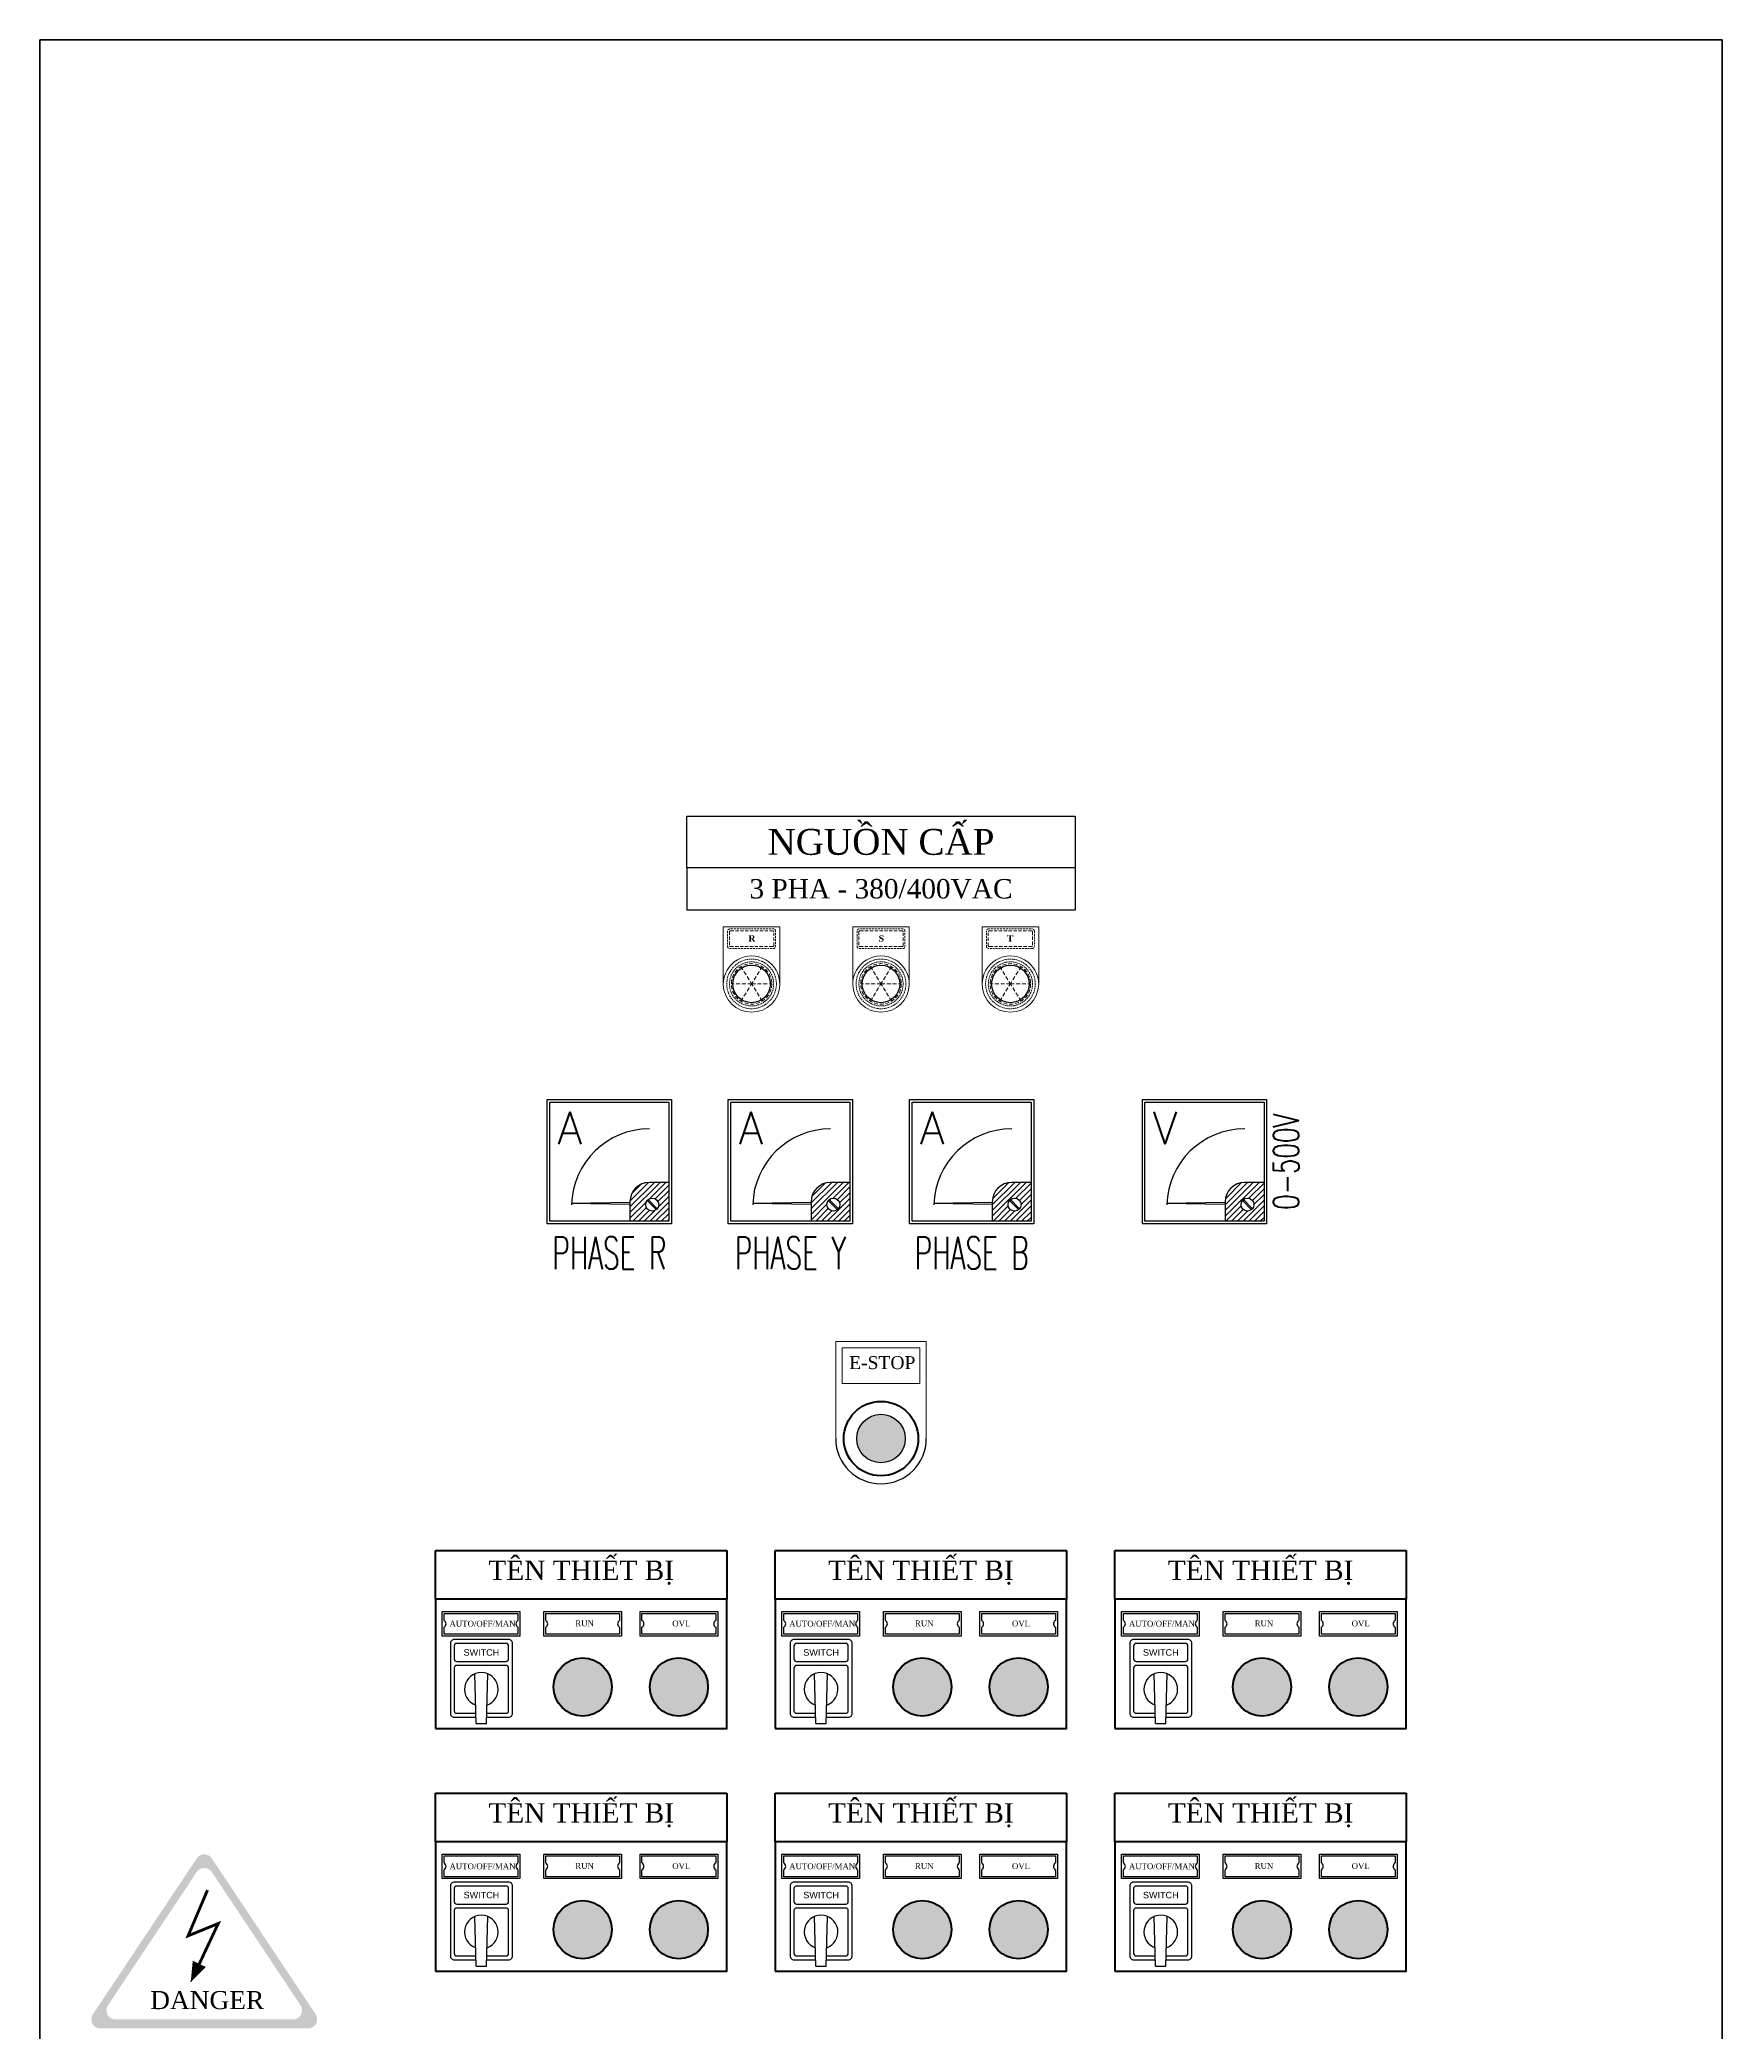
# Model space of a CAD drawing. Header units: millimetres. Extents: x 0 to 19090, y 0 to 12100.
# Drawn here: x 17814 to 18464, y 10955 to 11725 of the extents above; entities that cross this region are included whole.
import ezdxf
from ezdxf.enums import TextEntityAlignment as Align

# ---------------------------------------------------------------- set-up
doc = ezdxf.new("R2010")
doc.units = ezdxf.units.MM
doc.header["$MEASUREMENT"] = 0
for name, pattern in [('DASHED', [0.75, 0.5, -0.25]), ('DASHED2', [0.375, 0.25, -0.125]), ('HIDDEN', [0.375, 0.25, -0.125])]:
    doc.linetypes.add(name, pattern=pattern)
for name, color, linetype in [('12', 3, 'Continuous'), ('accessory', 9, 'Continuous'), ('BHT Line', 7, 'Continuous'), ('BHT Text', 2, 'Continuous'), ('BO', 3, 'Continuous'), ('CHANGE', 4, 'Continuous'), ('TBD', 2, 'Continuous'), ('text', 2, 'Continuous'), ('wire', 3, 'Continuous')]:
    doc.layers.add(name, color=color, linetype=linetype)
for name, color, linetype, lineweight in [('KICH THUOC', 6, 'Continuous', 13), ('NETCHINH', 7, 'Continuous', 30), ('NetDam', 7, 'Continuous', 35), ('Thin - Continuous', 3, 'DASHED2', 5)]:
    doc.layers.add(name, color=color, linetype=linetype, lineweight=lineweight)
doc.styles.add('SIMPLEX', font='SIMPLEX.shx', dxfattribs={"width": 0.7})
doc.styles.get("Standard").update_dxf_attribs({"font": 'arial.ttf'})
doc.styles.add('style1', font='times.ttf', dxfattribs={"height": 50})
doc.styles.add('Title', font='')
doc.styles.get('Title').set_extended_font_data('VNI-Helve')

# ---------------------------------------------------------------- blocks, each defined once
blk = doc.blocks.new('A$C7A565C56')
at = {"layer": 'CHANGE'}
h = blk.add_hatch(dxfattribs=at)
h.set_pattern_fill('ANSI31', color=256, scale=25, style=0)
h.set_pattern_definition([(45, (-4454.082, -2376.7422), (-2.2097087, 2.2097087), [])])
h.paths.add_polyline_path([(46, 32), (31, 32, 0.414214), (16, 17), (16, 2), (46, 2)])
h.paths.add_polyline_path([(38.2, 14.8, -1), (28.2, 14.8, -1)], flags=16)
for p, q in [((46, 32), (31, 32)), ((16, 16.5), (-29.1, 15.7)), ((16, 15), (-29.1, 15.7)), ((16, 17), (16, 2)), ((29.3, 18), (36.4, 10.9)), ((30, 18.7), (37.1, 11.6))]:
    blk.add_line(p, q, dxfattribs=at)
for points in [[(-48, 96), (48, 96), (48, 0), (-48, 0)], [(-46, 94), (46, 94), (46, 2), (-46, 2)]]:
    blk.add_lwpolyline(points, close=True, dxfattribs=at)
blk.add_circle((33.2, 14.8), 5, dxfattribs=at)
for centre, radius, start, end in [((30.8, 13.4), 59.9, 89.7689, 178.7099), ((31, 17), 15, 90, 180)]:
    blk.add_arc(centre, radius, start, end, dxfattribs=at)
at = {"layer": 'text', "style": 'SIMPLEX'}
blk.add_text('A', height=25, dxfattribs=at).set_placement((-40.2, 61.6))
blk = doc.blocks.new('Meter A-96')
blk.add_blockref('A$C7A565C56', (48, 0))
blk = doc.blocks.new('A$C0DD7342E')
at = {"layer": 'CHANGE'}
h = blk.add_hatch(dxfattribs=at)
h.set_pattern_fill('ANSI31', color=256, scale=25, style=0)
h.set_pattern_definition([(45, (-4454.082, -2472.7422), (-2.2097087, 2.2097087), [])])
h.paths.add_polyline_path([(46, -64), (31, -64, 0.414214), (16, -79), (16, -94), (46, -94)])
h.paths.add_polyline_path([(38.2, -81.2, -1), (28.2, -81.2, -1)], flags=16)
for p, q in [((46, -64), (31, -64)), ((16, -79.5), (-29.1, -80.3)), ((16, -81), (-29.1, -80.3)), ((16, -79), (16, -94)), ((29.3, -78), (36.4, -85.1)), ((30, -77.3), (37.1, -84.4))]:
    blk.add_line(p, q, dxfattribs=at)
for points in [[(-48, 0), (48, 0), (48, -96), (-48, -96)], [(-46, -2), (46, -2), (46, -94), (-46, -94)]]:
    blk.add_lwpolyline(points, close=True, dxfattribs=at)
blk.add_circle((33.2, -81.2), 5, dxfattribs=at)
for centre, radius, start, end in [((30.8, -82.6), 59.9, 89.7689, 178.7099), ((31, -79), 15, 90, 180)]:
    blk.add_arc(centre, radius, start, end, dxfattribs=at)
at = {"layer": 'text', "linetype": 'ByBlock', "style": 'SIMPLEX'}
blk.add_text('V', height=25, dxfattribs=at).set_placement((-40.2, -34.4))
blk = doc.blocks.new('SWITCH1')
at = {"layer": 'CHANGE'}
for p, q in [((-4, -26.5), (-5, 12)), ((4, -26.5), (5, 12)), ((-4, -26.5), (4, -26.5))]:
    blk.add_line(p, q, dxfattribs=at)
for points in [[(4.1, -21.5), (21, -21.5, 0.414214), (24, -18.5), (24, 35.5, 0.414214), (21, 38.5), (-21, 38.5, 0.414214), (-24, 35.5), (-24, -18.5, 0.414214), (-21, -21.5), (-4.1, -21.5)], [(4.2, -18.5), (19, -18.5, 0.414214), (21, -16.5), (21, 16.5, 0.414214), (19, 18.5), (-19, 18.5, 0.414214), (-21, 16.5), (-21, -16.5, 0.414214), (-19, -18.5), (-4.2, -18.5)]]:
    blk.add_lwpolyline(points, format="xyb", dxfattribs=at)
blk.add_lwpolyline([(-21, 23.5, 0.414214), (-19, 21.5), (19, 21.5, 0.414214), (21, 23.5), (21, 33.5, 0.414214), (19, 35.5), (-19, 35.5, 0.414214), (-21, 33.5)], format="xyb", close=True, dxfattribs=at)
blk.add_arc((0, 0), 13, 289.5999, 250.4001, dxfattribs=at)
at = {"layer": 'text', "style": 'Title'}
blk.add_text('SWITCH', height=5, dxfattribs=at).set_placement((0, 28.5), align=Align.MIDDLE_CENTER)

msp = doc.modelspace()

# ---------------------------------------------------------------- hatches: boundary and pattern name
h = msp.add_hatch(color=1)
h.dxf.hatch_style = 1
h.paths.add_polyline_path([(18148.54, 11184.37, 1), (18129.79, 11184.37, 1)])
at = {"lineweight": 200}
h = msp.add_hatch(color=2, dxfattribs=at)
h.dxf.hatch_style = 1
h.paths.add_polyline_path([(18072.31, 11088.38, 1), (18049.81, 11088.38, 1)])
h.paths.add_polyline_path([(18020.42, 11110.54), (18028.56, 11110.54), (18028.56, 11115.35), (18020.42, 11115.35)], flags=9)
h = msp.add_hatch(color=2, dxfattribs=at)
h.dxf.hatch_style = 1
h.paths.add_polyline_path([(18203.56, 11088.38, 1), (18181.06, 11088.38, 1)])
h.paths.add_polyline_path([(18151.67, 11110.54), (18159.81, 11110.54), (18159.81, 11115.35), (18151.67, 11115.35)], flags=9)
h = msp.add_hatch(color=2, dxfattribs=at)
h.dxf.hatch_style = 1
h.paths.add_polyline_path([(18334.81, 11088.38, 1), (18312.31, 11088.38, 1)])
h.paths.add_polyline_path([(18282.92, 11110.54), (18291.06, 11110.54), (18291.06, 11115.35), (18282.92, 11115.35)], flags=9)
h = msp.add_hatch(color=3, dxfattribs=at)
h.dxf.hatch_style = 1
h.paths.add_polyline_path([(18012.63, 11088.38, 1), (18035.13, 11088.38, 1)])
h = msp.add_hatch(color=3, dxfattribs=at)
h.dxf.hatch_style = 1
h.paths.add_polyline_path([(18143.88, 11088.38, 1), (18166.38, 11088.38, 1)])
h = msp.add_hatch(color=3, dxfattribs=at)
h.dxf.hatch_style = 1
h.paths.add_polyline_path([(18275.13, 11088.38, 1), (18297.63, 11088.38, 1)])
h = msp.add_hatch(color=2, dxfattribs=at)
h.dxf.hatch_style = 1
h.paths.add_polyline_path([(18072.31, 10994.63, 1), (18049.81, 10994.63, 1)])
h.paths.add_polyline_path([(18020.42, 11016.79), (18028.56, 11016.79), (18028.56, 11021.6), (18020.42, 11021.6)], flags=9)
h = msp.add_hatch(color=2, dxfattribs=at)
h.dxf.hatch_style = 1
h.paths.add_polyline_path([(18203.56, 10994.63, 1), (18181.06, 10994.63, 1)])
h.paths.add_polyline_path([(18151.67, 11016.79), (18159.81, 11016.79), (18159.81, 11021.6), (18151.67, 11021.6)], flags=9)
h = msp.add_hatch(color=2, dxfattribs=at)
h.dxf.hatch_style = 1
h.paths.add_polyline_path([(18334.81, 10994.63, 1), (18312.31, 10994.63, 1)])
h.paths.add_polyline_path([(18282.92, 11016.79), (18291.06, 11016.79), (18291.06, 11021.6), (18282.92, 11021.6)], flags=9)
h = msp.add_hatch(color=3, dxfattribs=at)
h.dxf.hatch_style = 1
h.paths.add_polyline_path([(18012.63, 10994.63, 1), (18035.13, 10994.63, 1)])
h = msp.add_hatch(color=3, dxfattribs=at)
h.dxf.hatch_style = 1
h.paths.add_polyline_path([(18143.88, 10994.63, 1), (18166.38, 10994.63, 1)])
h = msp.add_hatch(color=3, dxfattribs=at)
h.dxf.hatch_style = 1
h.paths.add_polyline_path([(18275.13, 10994.63, 1), (18297.63, 10994.63, 1)])
at = {"layer": 'BHT Line', "ltscale": 15}
h = msp.add_hatch(color=2, dxfattribs=at)
h.paths.add_polyline_path([(17920.73, 10961.86, -0.598749), (17917.81, 10956.41), (17837.56, 10956.41, -0.598749), (17834.64, 10961.86), (17874.77, 11022.15, -0.5357), (17880.6, 11022.15)])
h.paths.add_polyline_path([(17880.6, 11016.88, 0.5357), (17874.77, 11016.88), (17840.48, 10965.36, 0.598749), (17843.4, 10959.91), (17911.97, 10959.91, 0.598749), (17914.89, 10965.36)], flags=16)

# ---------------------------------------------------------------- linework, layer by layer
for p, q in [((18064.16, 11404.87), (18064.16, 11388.62)), ((18214.16, 11404.87), (18214.16, 11388.62))]:
    msp.add_line(p, q)
at = {"lineweight": 200}
for p, q in [((17967.07, 11122.32), (17967.07, 11141.07)), ((17967.07, 11141.07), (18079.57, 11141.07)), ((18079.57, 11141.07), (18079.57, 11122.32)), ((18098.32, 11122.32), (18098.32, 11141.07)), ((18098.32, 11141.07), (18210.82, 11141.07)), ((18210.82, 11141.07), (18210.82, 11122.32)), ((18229.57, 11122.32), (18229.57, 11141.07)), ((18229.57, 11141.07), (18342.07, 11141.07)), ((18342.07, 11141.07), (18342.07, 11122.32)), ((17967.07, 11028.57), (17967.07, 11047.32)), ((17967.07, 11047.32), (18079.57, 11047.32)), ((18079.57, 11047.32), (18079.57, 11028.57)), ((18098.32, 11028.57), (18098.32, 11047.32)), ((18098.32, 11047.32), (18210.82, 11047.32)), ((18210.82, 11047.32), (18210.82, 11028.57)), ((18229.57, 11028.57), (18229.57, 11047.32)), ((18229.57, 11047.32), (18342.07, 11047.32)), ((18342.07, 11047.32), (18342.07, 11028.57))]:
    msp.add_line(p, q, dxfattribs=at)
for points in [[(17967.07, 11072.32), (18079.57, 11072.32), (18079.57, 11122.32), (17967.07, 11122.32)], [(18098.32, 11072.32), (18210.82, 11072.32), (18210.82, 11122.32), (18098.32, 11122.32)], [(18229.57, 11072.32), (18342.07, 11072.32), (18342.07, 11122.32), (18229.57, 11122.32)], [(17967.07, 10978.57), (18079.57, 10978.57), (18079.57, 11028.57), (17967.07, 11028.57)], [(18098.32, 10978.57), (18210.82, 10978.57), (18210.82, 11028.57), (18098.32, 11028.57)], [(18229.57, 10978.57), (18342.07, 10978.57), (18342.07, 11028.57), (18229.57, 11028.57)]]:
    msp.add_lwpolyline(points, close=True, dxfattribs=at)
at = {"color": 1, "lineweight": 211}
msp.add_circle((18139.16, 11184.37), 14.38, dxfattribs=at)
at = {"color": 1}
msp.add_circle((18139.16, 11184.37), 9.37, dxfattribs=at)
at = {"lineweight": 200}
for centre in [(18023.88, 11088.38), (18061.06, 11088.38), (18155.13, 11088.38), (18192.31, 11088.38), (18286.38, 11088.38), (18323.56, 11088.38), (18023.88, 10994.63), (18061.06, 10994.63), (18155.13, 10994.63), (18192.31, 10994.63), (18286.38, 10994.63), (18323.56, 10994.63)]:
    msp.add_circle(centre, 11.25, dxfattribs=at)
at = {"color": 0}
msp.add_arc((18139.16, 11184.37), 17.5, 180, 0, dxfattribs=at)
at = {"layer": '12', "color": 1}
msp.add_circle((18089.16, 11360.06), 7.25, dxfattribs=at)
at = {"layer": '12', "color": 2}
msp.add_circle((18139.16, 11360.06), 7.25, dxfattribs=at)
at = {"layer": '12', "color": 3}
msp.add_circle((18189.16, 11360.06), 7.25, dxfattribs=at)
at = {"layer": 'BHT Line', "color": 1, "ltscale": 15}
msp.add_line((17883.1, 10996.97), (17872.47, 10974.39), dxfattribs=at)
at = {"layer": 'BHT Line', "color": 1, "ltscale": 15, "const_width": 1.12}
msp.add_lwpolyline([(17878.94, 11009.9), (17871.44, 10992.21), (17883.1, 10996.97), (17875.77, 10981.38)], dxfattribs=at)
at = {"layer": 'BHT Line', "color": 1, "ltscale": 15}
msp.add_lwpolyline([(17872.47, 10974.39, 0, 5.61, 0), (17872.47, 10974.39, 0, 5.61, 0), (17875.77, 10981.38, 5.61, 5.61, 0)], format="xyseb", dxfattribs=at)
at = {"layer": 'BO', "color": 1, "linetype": 'DASHED', "lineweight": 5, "ltscale": 3}
msp.add_circle((18089.16, 11360.06), 7.83, dxfattribs=at)
at = {"layer": 'BO', "color": 2, "linetype": 'DASHED', "lineweight": 5, "ltscale": 3}
msp.add_circle((18139.16, 11360.06), 7.83, dxfattribs=at)
at = {"layer": 'BO', "color": 3, "linetype": 'DASHED', "lineweight": 5, "ltscale": 3}
msp.add_circle((18189.16, 11360.06), 7.83, dxfattribs=at)
at = {"layer": 'CHANGE', "color": 0, "linetype": 'Continuous'}
for p, q in [((18064.16, 11424.87), (18214.16, 11424.87)), ((18064.16, 11404.87), (18064.16, 11424.87)), ((18214.16, 11424.87), (18214.16, 11404.87)), ((18214.16, 11404.87), (18064.16, 11404.87)), ((18214.16, 11388.62), (18064.16, 11388.62))]:
    msp.add_line(p, q, dxfattribs=at)
at = {"layer": 'KICH THUOC', "color": 0}
msp.add_lwpolyline([(18156.66, 11184.37), (18156.66, 11221.87), (18121.66, 11221.87), (18121.66, 11184.37)], dxfattribs=at)
msp.add_lwpolyline([(18124.16, 11205.68), (18154.16, 11205.68), (18154.16, 11219.37), (18124.16, 11219.37)], close=True, dxfattribs=at)
at = {"layer": 'NetDam', "color": 0}
msp.add_lwpolyline([(17814.16, 10124.87), (18464.16, 10124.87), (18464.16, 11724.87), (17814.16, 11724.87)], close=True, dxfattribs=at)
at = {"layer": 'TBD', "color": 0}
for points in [[(17969.6, 11117.56), (17999.6, 11117.56), (17999.6, 11108.06), (17969.6, 11108.06)], [(18008.88, 11117.56), (18038.88, 11117.56), (18038.88, 11108.06), (18008.88, 11108.06)], [(18046.06, 11117.56), (18076.06, 11117.56), (18076.06, 11108.06), (18046.06, 11108.06)], [(18100.85, 11117.56), (18130.85, 11117.56), (18130.85, 11108.06), (18100.85, 11108.06)], [(18140.13, 11117.56), (18170.13, 11117.56), (18170.13, 11108.06), (18140.13, 11108.06)], [(18177.31, 11117.56), (18207.31, 11117.56), (18207.31, 11108.06), (18177.31, 11108.06)], [(18232.1, 11117.56), (18262.1, 11117.56), (18262.1, 11108.06), (18232.1, 11108.06)], [(18271.38, 11117.56), (18301.38, 11117.56), (18301.38, 11108.06), (18271.38, 11108.06)], [(18308.56, 11117.56), (18338.56, 11117.56), (18338.56, 11108.06), (18308.56, 11108.06)], [(17969.6, 11023.81), (17999.6, 11023.81), (17999.6, 11014.31), (17969.6, 11014.31)], [(18008.88, 11023.81), (18038.88, 11023.81), (18038.88, 11014.31), (18008.88, 11014.31)], [(18046.06, 11023.81), (18076.06, 11023.81), (18076.06, 11014.31), (18046.06, 11014.31)], [(18100.85, 11023.81), (18130.85, 11023.81), (18130.85, 11014.31), (18100.85, 11014.31)], [(18140.13, 11023.81), (18170.13, 11023.81), (18170.13, 11014.31), (18140.13, 11014.31)], [(18177.31, 11023.81), (18207.31, 11023.81), (18207.31, 11014.31), (18177.31, 11014.31)], [(18232.1, 11023.81), (18262.1, 11023.81), (18262.1, 11014.31), (18232.1, 11014.31)], [(18271.38, 11023.81), (18301.38, 11023.81), (18301.38, 11014.31), (18271.38, 11014.31)], [(18308.56, 11023.81), (18338.56, 11023.81), (18338.56, 11014.31), (18308.56, 11014.31)]]:
    msp.add_lwpolyline(points, close=True, dxfattribs=at)
for points in [[(17970.35, 11114.11), (17970.35, 11116.81), (17998.85, 11116.81), (17998.85, 11114.11)], [(17998.85, 11111.51), (17998.85, 11108.81), (17970.35, 11108.81), (17970.35, 11111.51)], [(18009.63, 11114.11), (18009.63, 11116.81), (18038.13, 11116.81), (18038.13, 11114.11)], [(18038.13, 11111.51), (18038.13, 11108.81), (18009.63, 11108.81), (18009.63, 11111.51)], [(18046.81, 11114.11), (18046.81, 11116.81), (18075.31, 11116.81), (18075.31, 11114.11)], [(18075.31, 11111.51), (18075.31, 11108.81), (18046.81, 11108.81), (18046.81, 11111.51)], [(18101.6, 11114.11), (18101.6, 11116.81), (18130.1, 11116.81), (18130.1, 11114.11)], [(18130.1, 11111.51), (18130.1, 11108.81), (18101.6, 11108.81), (18101.6, 11111.51)], [(18140.88, 11114.11), (18140.88, 11116.81), (18169.38, 11116.81), (18169.38, 11114.11)], [(18169.38, 11111.51), (18169.38, 11108.81), (18140.88, 11108.81), (18140.88, 11111.51)], [(18178.06, 11114.11), (18178.06, 11116.81), (18206.56, 11116.81), (18206.56, 11114.11)], [(18206.56, 11111.51), (18206.56, 11108.81), (18178.06, 11108.81), (18178.06, 11111.51)], [(18232.85, 11114.11), (18232.85, 11116.81), (18261.35, 11116.81), (18261.35, 11114.11)], [(18261.35, 11111.51), (18261.35, 11108.81), (18232.85, 11108.81), (18232.85, 11111.51)], [(18272.13, 11114.11), (18272.13, 11116.81), (18300.63, 11116.81), (18300.63, 11114.11)], [(18300.63, 11111.51), (18300.63, 11108.81), (18272.13, 11108.81), (18272.13, 11111.51)], [(18309.31, 11114.11), (18309.31, 11116.81), (18337.81, 11116.81), (18337.81, 11114.11)], [(18337.81, 11111.51), (18337.81, 11108.81), (18309.31, 11108.81), (18309.31, 11111.51)], [(17970.35, 11020.36), (17970.35, 11023.06), (17998.85, 11023.06), (17998.85, 11020.36)], [(17998.85, 11017.76), (17998.85, 11015.06), (17970.35, 11015.06), (17970.35, 11017.76)], [(18009.63, 11020.36), (18009.63, 11023.06), (18038.13, 11023.06), (18038.13, 11020.36)], [(18038.13, 11017.76), (18038.13, 11015.06), (18009.63, 11015.06), (18009.63, 11017.76)], [(18046.81, 11020.36), (18046.81, 11023.06), (18075.31, 11023.06), (18075.31, 11020.36)], [(18075.31, 11017.76), (18075.31, 11015.06), (18046.81, 11015.06), (18046.81, 11017.76)], [(18101.6, 11020.36), (18101.6, 11023.06), (18130.1, 11023.06), (18130.1, 11020.36)], [(18130.1, 11017.76), (18130.1, 11015.06), (18101.6, 11015.06), (18101.6, 11017.76)], [(18140.88, 11020.36), (18140.88, 11023.06), (18169.38, 11023.06), (18169.38, 11020.36)], [(18169.38, 11017.76), (18169.38, 11015.06), (18140.88, 11015.06), (18140.88, 11017.76)], [(18178.06, 11020.36), (18178.06, 11023.06), (18206.56, 11023.06), (18206.56, 11020.36)], [(18206.56, 11017.76), (18206.56, 11015.06), (18178.06, 11015.06), (18178.06, 11017.76)], [(18232.85, 11020.36), (18232.85, 11023.06), (18261.35, 11023.06), (18261.35, 11020.36)], [(18261.35, 11017.76), (18261.35, 11015.06), (18232.85, 11015.06), (18232.85, 11017.76)], [(18272.13, 11020.36), (18272.13, 11023.06), (18300.63, 11023.06), (18300.63, 11020.36)], [(18300.63, 11017.76), (18300.63, 11015.06), (18272.13, 11015.06), (18272.13, 11017.76)], [(18309.31, 11020.36), (18309.31, 11023.06), (18337.81, 11023.06), (18337.81, 11020.36)], [(18337.81, 11017.76), (18337.81, 11015.06), (18309.31, 11015.06), (18309.31, 11017.76)]]:
    msp.add_lwpolyline(points, dxfattribs=at)
for centre, start, end in [((17969.6, 11112.81), 300, 60), ((17999.6, 11112.81), 120, 240), ((18008.88, 11112.81), 300, 60), ((18038.88, 11112.81), 120, 240), ((18046.06, 11112.81), 300, 60), ((18076.06, 11112.81), 120, 240), ((18100.85, 11112.81), 300, 60), ((18130.85, 11112.81), 120, 240), ((18140.13, 11112.81), 300, 60), ((18170.13, 11112.81), 120, 240), ((18177.31, 11112.81), 300, 60), ((18207.31, 11112.81), 120, 240), ((18232.1, 11112.81), 300, 60), ((18262.1, 11112.81), 120, 240), ((18271.38, 11112.81), 300, 60), ((18301.38, 11112.81), 120, 240), ((18308.56, 11112.81), 300, 60), ((18338.56, 11112.81), 120, 240), ((17969.6, 11019.06), 300, 60), ((17999.6, 11019.06), 120, 240), ((18008.88, 11019.06), 300, 60), ((18038.88, 11019.06), 120, 240), ((18046.06, 11019.06), 300, 60), ((18076.06, 11019.06), 120, 240), ((18100.85, 11019.06), 300, 60), ((18130.85, 11019.06), 120, 240), ((18140.13, 11019.06), 300, 60), ((18170.13, 11019.06), 120, 240), ((18177.31, 11019.06), 300, 60), ((18207.31, 11019.06), 120, 240), ((18232.1, 11019.06), 300, 60), ((18262.1, 11019.06), 120, 240), ((18271.38, 11019.06), 300, 60), ((18301.38, 11019.06), 120, 240), ((18308.56, 11019.06), 300, 60), ((18338.56, 11019.06), 120, 240)]:
    msp.add_arc(centre, 1.5, start, end, dxfattribs=at)
at = {"layer": 'Thin - Continuous', "color": 171, "linetype": 'ByBlock', "lineweight": 5}
for p, q in [((18078.24, 11382.11), (18100.08, 11382.11)), ((18078.24, 11359.95), (18078.24, 11382.11)), ((18100.08, 11359.95), (18100.08, 11382.11)), ((18128.24, 11382.11), (18150.08, 11382.11)), ((18128.24, 11359.95), (18128.24, 11382.11)), ((18150.08, 11359.95), (18150.08, 11382.11)), ((18200.08, 11382.11), (18178.24, 11382.11)), ((18178.24, 11359.95), (18178.24, 11382.11)), ((18200.08, 11359.95), (18200.08, 11382.11))]:
    msp.add_line(p, q, dxfattribs=at)
at = {"layer": 'Thin - Continuous', "color": 1, "linetype": 'DASHED', "lineweight": 5, "ltscale": 3}
for p, q in [((18085.04, 11366.72), (18089.16, 11360.06)), ((18085.04, 11366.72), (18089.16, 11360.06)), ((18093.27, 11366.72), (18089.16, 11360.06)), ((18093.27, 11366.72), (18089.16, 11360.06)), ((18089.16, 11360.06), (18081.33, 11360.06)), ((18089.16, 11360.06), (18081.33, 11360.06)), ((18085.04, 11353.4), (18089.16, 11360.06)), ((18085.04, 11353.4), (18089.16, 11360.06)), ((18093.27, 11353.4), (18089.16, 11360.06)), ((18089.16, 11360.06), (18096.99, 11360.06)), ((18093.27, 11353.4), (18089.16, 11360.06)), ((18089.16, 11360.06), (18096.99, 11360.06))]:
    msp.add_line(p, q, dxfattribs=at)
at = {"layer": 'Thin - Continuous', "color": 2, "linetype": 'DASHED', "lineweight": 5, "ltscale": 3}
for p, q in [((18135.04, 11366.72), (18139.16, 11360.06)), ((18135.04, 11366.72), (18139.16, 11360.06)), ((18143.27, 11366.72), (18139.16, 11360.06)), ((18143.27, 11366.72), (18139.16, 11360.06)), ((18139.16, 11360.06), (18131.33, 11360.06)), ((18139.16, 11360.06), (18131.33, 11360.06)), ((18135.04, 11353.4), (18139.16, 11360.06)), ((18135.04, 11353.4), (18139.16, 11360.06)), ((18143.27, 11353.4), (18139.16, 11360.06)), ((18139.16, 11360.06), (18146.99, 11360.06)), ((18143.27, 11353.4), (18139.16, 11360.06)), ((18139.16, 11360.06), (18146.99, 11360.06))]:
    msp.add_line(p, q, dxfattribs=at)
at = {"layer": 'Thin - Continuous', "color": 3, "linetype": 'DASHED', "lineweight": 5, "ltscale": 3}
for p, q in [((18185.05, 11366.72), (18189.16, 11360.06)), ((18185.05, 11366.72), (18189.16, 11360.06)), ((18193.28, 11366.72), (18189.16, 11360.06)), ((18193.28, 11366.72), (18189.16, 11360.06)), ((18189.16, 11360.06), (18181.33, 11360.06)), ((18189.16, 11360.06), (18181.33, 11360.06)), ((18185.05, 11353.4), (18189.16, 11360.06)), ((18185.05, 11353.4), (18189.16, 11360.06)), ((18193.28, 11353.4), (18189.16, 11360.06)), ((18189.16, 11360.06), (18196.99, 11360.06)), ((18193.28, 11353.4), (18189.16, 11360.06)), ((18189.16, 11360.06), (18196.99, 11360.06))]:
    msp.add_line(p, q, dxfattribs=at)
at = {"layer": 'Thin - Continuous', "color": 6, "linetype": 'HIDDEN', "lineweight": 5, "ltscale": 3}
for points in [[(18080.62, 11373.76), (18097.7, 11373.76, 0.414214), (18098.41, 11374.47), (18098.41, 11380.57, 0.414214), (18097.7, 11381.28), (18080.62, 11381.28, 0.414214), (18079.91, 11380.57), (18079.91, 11374.47, 0.414214)], [(18130.62, 11373.76), (18147.7, 11373.76, 0.414214), (18148.41, 11374.47), (18148.41, 11380.57, 0.414214), (18147.7, 11381.28), (18130.62, 11381.28, 0.414214), (18129.91, 11380.57), (18129.91, 11374.47, 0.414214)], [(18197.7, 11373.76), (18180.62, 11373.76, -0.414214), (18179.91, 11374.47), (18179.91, 11380.57, -0.414214), (18180.62, 11381.28), (18197.7, 11381.28, -0.414214), (18198.41, 11380.57), (18198.41, 11374.47, -0.414214)]]:
    msp.add_lwpolyline(points, format="xyb", close=True, dxfattribs=at)
at = {"layer": 'Thin - Continuous', "color": 4, "linetype": 'HIDDEN', "lineweight": 5, "ltscale": 5}
for points in [[(18080.98, 11374.47), (18097.34, 11374.47, 0.414214), (18097.7, 11374.83), (18097.7, 11380.21, 0.414214), (18097.34, 11380.57), (18080.98, 11380.57, 0.414214), (18080.62, 11380.21), (18080.62, 11374.83, 0.414214)], [(18130.98, 11374.47), (18147.34, 11374.47, 0.414214), (18147.7, 11374.83), (18147.7, 11380.21, 0.414214), (18147.34, 11380.57), (18130.98, 11380.57, 0.414214), (18130.62, 11380.21), (18130.62, 11374.83, 0.414214)], [(18197.34, 11374.47), (18180.98, 11374.47, -0.414214), (18180.62, 11374.83), (18180.62, 11380.21, -0.414214), (18180.98, 11380.57), (18197.34, 11380.57, -0.414214), (18197.7, 11380.21), (18197.7, 11374.83, -0.414214)]]:
    msp.add_lwpolyline(points, format="xyb", close=True, dxfattribs=at)
at = {"layer": 'Thin - Continuous', "color": 133, "linetype": 'DASHED', "lineweight": 5}
for centre, radius in [((18089.16, 11360.06), 9.6), ((18089.16, 11360.06), 9.6), ((18089.16, 11360.06), 8.53), ((18089.16, 11360.06), 8.53), ((18139.16, 11360.06), 9.6), ((18139.16, 11360.06), 9.6), ((18139.16, 11360.06), 8.53), ((18139.16, 11360.06), 8.53), ((18189.16, 11360.06), 9.6), ((18189.16, 11360.06), 9.6), ((18189.16, 11360.06), 8.53), ((18189.16, 11360.06), 8.53)]:
    msp.add_circle(centre, radius, dxfattribs=at)
at = {"layer": 'Thin - Continuous', "color": 1, "linetype": 'DASHED', "lineweight": 5, "ltscale": 3}
msp.add_circle((18089.16, 11360.06), 7.83, dxfattribs=at)
at = {"layer": 'Thin - Continuous', "color": 2, "linetype": 'DASHED', "lineweight": 5, "ltscale": 3}
msp.add_circle((18139.16, 11360.06), 7.83, dxfattribs=at)
at = {"layer": 'Thin - Continuous', "color": 3, "linetype": 'DASHED', "lineweight": 5, "ltscale": 3}
msp.add_circle((18189.16, 11360.06), 7.83, dxfattribs=at)
at = {"layer": 'Thin - Continuous', "color": 171, "linetype": 'ByBlock', "lineweight": 5}
for centre, radius, start, end in [((18089.16, 11359.93), 10.92, 359.39584, 180.60416), ((18139.16, 11359.93), 10.92, 359.39584, 180.60416), ((18189.16, 11359.93), 10.92, 359.39584, 180.60416), ((18089.16, 11360.06), 10.93, 181.32642, 358.67358), ((18089.16, 11360.06), 10.93, 181.32642, 358.67358), ((18139.16, 11360.06), 10.93, 181.32642, 358.67358), ((18139.16, 11360.06), 10.93, 181.32642, 358.67358), ((18189.16, 11360.06), 10.93, 181.32642, 358.67358), ((18189.16, 11360.06), 10.93, 181.32642, 358.67358)]:
    msp.add_arc(centre, radius, start, end, dxfattribs=at)

# ---------------------------------------------------------------- block references
at = {"layer": 'accessory', "xscale": 0.5, "yscale": 0.5, "zscale": 0.5}
msp.add_blockref('A$C0DD7342E', (18264.16, 11315.37), dxfattribs=at)
at = {"layer": 'text', "linetype": 'ByBlock', "xscale": 0.5, "yscale": 0.5, "zscale": 0.5}
for p in [(18010.16, 11267.37), (18080.16, 11267.37), (18150.16, 11267.37)]:
    msp.add_blockref('Meter A-96', p, dxfattribs=at)
at = {"layer": 'wire', "xscale": 0.5, "yscale": 0.5, "zscale": 0.5}
for p in [(17984.77, 11087.46), (18116.02, 11087.46), (18247.27, 11087.46), (17984.77, 10993.71), (18116.02, 10993.71), (18247.27, 10993.71)]:
    msp.add_blockref('SWITCH1', p, dxfattribs=at)

# ---------------------------------------------------------------- texts
at = {"attachment_point": 5}
for s, insert, char_height, width in [('{\\fTimes New Roman|b0|i0|c0|p18;NGUỒN CẤP}', (18139.16, 11414.87), 10, 150), ('{\\fTimes New Roman|b0|i0|c0|p18;3 PHA - 380/400VAC}', (18139.16, 11396.75), 7.5, 150), ('{\\fTimes New Roman|b0|i0|c0|p18;TÊN THIẾT BỊ}', (18023.32, 11132.52), 7.5, 112.5), ('{\\fTimes New Roman|b0|i0|c0|p18;TÊN THIẾT BỊ}', (18154.57, 11132.52), 7.5, 112.5), ('{\\fTimes New Roman|b0|i0|c0|p18;TÊN THIẾT BỊ}', (18285.82, 11132.52), 7.5, 112.5), ('{\\fTimes New Roman|b0|i0|c0|p18;TÊN THIẾT BỊ}', (18023.32, 11038.77), 7.5, 112.5), ('{\\fTimes New Roman|b0|i0|c0|p18;TÊN THIẾT BỊ}', (18154.57, 11038.77), 7.5, 112.5), ('{\\fTimes New Roman|b0|i0|c0|p18;TÊN THIẾT BỊ}', (18285.82, 11038.77), 7.5, 112.5)]:
    msp.add_mtext(s, dxfattribs=dict(at, insert=insert, char_height=char_height, width=width))
at = {"color": 0, "lineweight": 5, "insert": (18152.44, 11216.21), "char_height": 5, "width": 54.3209, "attachment_point": 3}
msp.add_mtext('{\\fTimes New Roman|b0|i0|c0|p18;E-STOP}', dxfattribs=at)
at = {"color": 0, "char_height": 2.25, "attachment_point": 1}
for s, width, insert in [('{\\fTimes New Roman|b0|i0|c0|p18;\\C256;AUTO/OFF/MAN}', 35.9017, (17972.44, 11113.96)), ('\\pi9.75333;{\\fTimes New Roman|b0|i0|c0|p18;\\C256;RUN}', 26.4172, (18011.29, 11114.07)), ('\\pi14.631;{\\fTimes New Roman|b0|i0|c0|p18;\\C256;OVL}', 35.9017, (18043.88, 11114.03)), ('{\\fTimes New Roman|b0|i0|c0|p18;\\C256;AUTO/OFF/MAN}', 35.9017, (18103.69, 11113.96)), ('\\pi9.75333;{\\fTimes New Roman|b0|i0|c0|p18;\\C256;RUN}', 26.4172, (18142.54, 11114.07)), ('\\pi14.631;{\\fTimes New Roman|b0|i0|c0|p18;\\C256;OVL}', 35.9017, (18175.13, 11114.03)), ('{\\fTimes New Roman|b0|i0|c0|p18;\\C256;AUTO/OFF/MAN}', 35.9017, (18234.94, 11113.96)), ('\\pi9.75333;{\\fTimes New Roman|b0|i0|c0|p18;\\C256;RUN}', 26.4172, (18273.79, 11114.07)), ('\\pi14.631;{\\fTimes New Roman|b0|i0|c0|p18;\\C256;OVL}', 35.9017, (18306.38, 11114.03)), ('{\\fTimes New Roman|b0|i0|c0|p18;\\C256;AUTO/OFF/MAN}', 35.9017, (17972.44, 11020.21)), ('\\pi9.75333;{\\fTimes New Roman|b0|i0|c0|p18;\\C256;RUN}', 26.4172, (18011.29, 11020.32)), ('\\pi14.631;{\\fTimes New Roman|b0|i0|c0|p18;\\C256;OVL}', 35.9017, (18043.88, 11020.28)), ('{\\fTimes New Roman|b0|i0|c0|p18;\\C256;AUTO/OFF/MAN}', 35.9017, (18103.69, 11020.21)), ('\\pi9.75333;{\\fTimes New Roman|b0|i0|c0|p18;\\C256;RUN}', 26.4172, (18142.54, 11020.32)), ('\\pi14.631;{\\fTimes New Roman|b0|i0|c0|p18;\\C256;OVL}', 35.9017, (18175.13, 11020.28)), ('{\\fTimes New Roman|b0|i0|c0|p18;\\C256;AUTO/OFF/MAN}', 35.9017, (18234.94, 11020.21)), ('\\pi9.75333;{\\fTimes New Roman|b0|i0|c0|p18;\\C256;RUN}', 26.4172, (18273.79, 11020.32)), ('\\pi14.631;{\\fTimes New Roman|b0|i0|c0|p18;\\C256;OVL}', 35.9017, (18306.38, 11020.28))]:
    msp.add_mtext_dynamic_manual_height_columns(s, width=width, gutter_width=20, heights=[0], dxfattribs=dict(at, insert=insert))
at = {"layer": 'BHT Text', "color": 1, "insert": (17856.79, 10970.88), "char_height": 7, "width": 93.6495, "attachment_point": 1, "style": 'style1'}
msp.add_mtext('DANGER', dxfattribs=at)
at = {"layer": 'NETCHINH', "lineweight": -2, "ltscale": 5, "char_height": 2.5, "width": 39.2116, "attachment_point": 5}
for s, insert in [('{\\fTimes New Roman Baltic|b1|i0|c0|p18;R}', (18089.28, 11377.61)), ('{\\fTimes New Roman Baltic|b1|i0|c0|p18;S}', (18139.28, 11377.61))]:
    msp.add_mtext(s, dxfattribs=dict(at, insert=insert))
at = {"layer": 'NETCHINH', "lineweight": -2, "ltscale": 5, "extrusion": (0, 0, -1), "insert": (18189.04, 11377.61), "char_height": 2.5, "width": 39.2116, "attachment_point": 5, "text_direction": (-1, 0, 0)}
msp.add_mtext('{\\fTimes New Roman Baltic|b1|i0|c0|p18;T}', dxfattribs=at)
at = {"layer": 'text', "linetype": 'ByBlock', "style": 'SIMPLEX', "width": 0.7}
msp.add_text('0-500V', height=10, rotation=90, dxfattribs=at).set_placement((18290.66, 11291.37), align=Align.TOP_CENTER)
at = {"layer": 'text', "linetype": 'ByBlock', "style": 'SIMPLEX', "width": 0.6}
for s, p in [('PHASE R', (18034.16, 11262.37)), ('PHASE Y', (18104.16, 11262.37)), ('PHASE B', (18174.16, 11262.37))]:
    msp.add_text(s, height=12.5, dxfattribs=at).set_placement(p, align=Align.TOP_CENTER)

doc.saveas('drawing.dxf')
